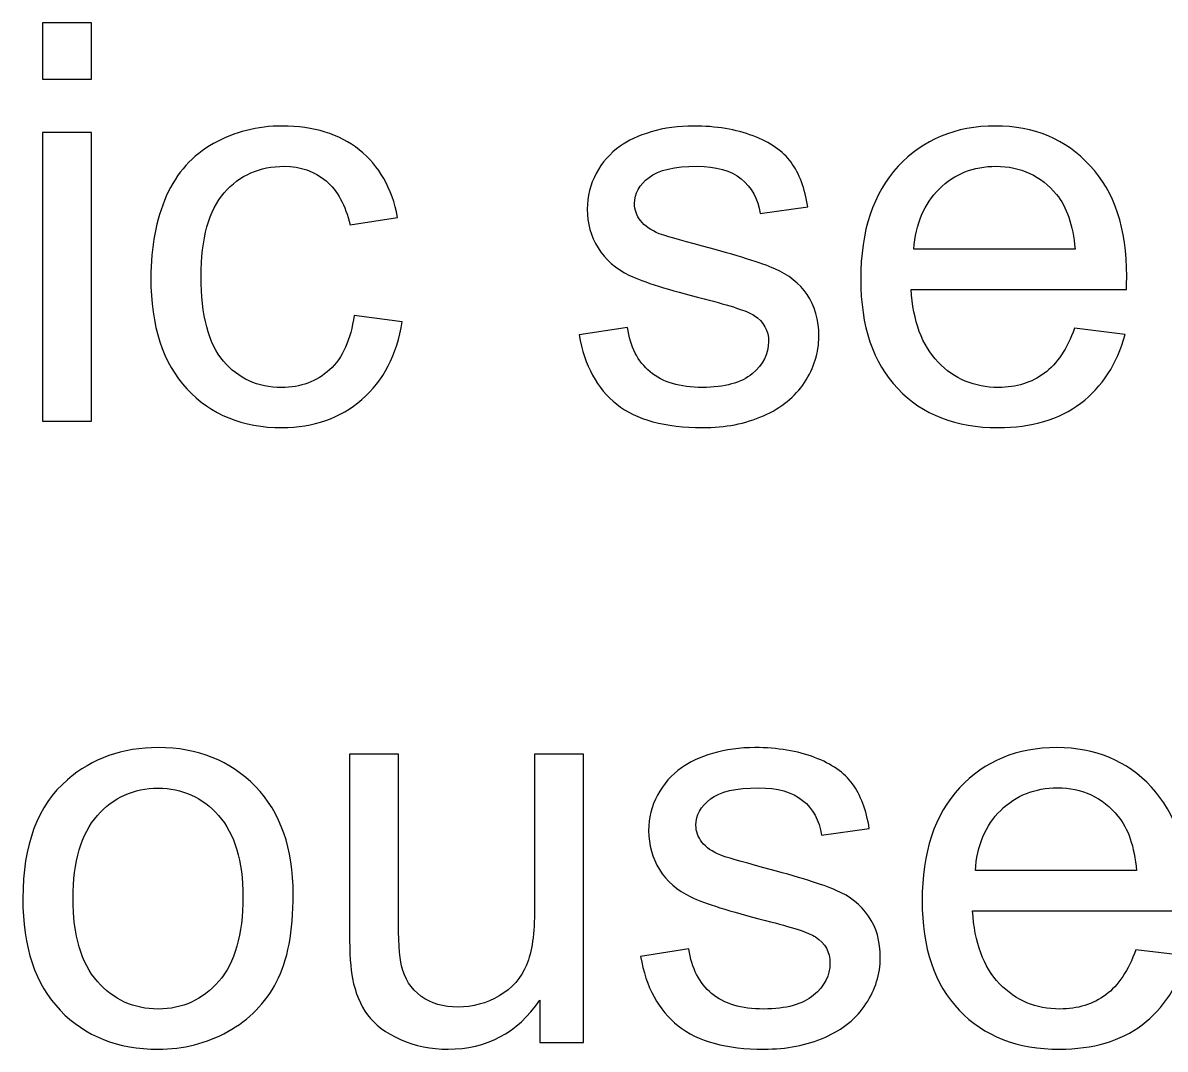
# Model space of a CAD drawing. Header units: inches. Extents: x -3.1 to 14.9, y -9.8 to 5.5.
# Drawn here: x -1.0227 to -0.6807, y 4.3035 to 4.6109 of the extents above; entities that cross this region are included whole.
import ezdxf

# ---------------------------------------------------------------- set-up
doc = ezdxf.new("R2010")
doc.units = ezdxf.units.IN
doc.header["$MEASUREMENT"] = 0
doc.layers.add('Layer 1', color=7, linetype='Continuous')

msp = doc.modelspace()

# ---------------------------------------------------------------- linework, layer by layer
at = {"layer": 'Layer 1', "color": 250}
for points, knots in [([(-1.01689, 4.59406), (-1.01689, 4.59406), (-1.01689, 4.61092), (-1.01689, 4.61092), (-1.01689, 4.61092), (-1.01689, 4.61092), (-1.00223, 4.61092), (-1.00223, 4.61092), (-1.00223, 4.61092), (-1.00223, 4.61092), (-1.00223, 4.59406), (-1.00223, 4.59406), (-1.00223, 4.59406), (-1.00223, 4.59406), (-1.01689, 4.59406), (-1.01689, 4.59406)], [0, 0, 0, 0, 0.2, 0.2, 0.2, 0.2, 0.4, 0.4, 0.4, 0.4, 0.6, 0.6, 0.6, 0.6, 1, 1, 1, 1]), ([(-1.01689, 4.49162), (-1.01689, 4.49162), (-1.01689, 4.57804), (-1.01689, 4.57804), (-1.01689, 4.57804), (-1.01689, 4.57804), (-1.00223, 4.57804), (-1.00223, 4.57804), (-1.00223, 4.57804), (-1.00223, 4.57804), (-1.00223, 4.49162), (-1.00223, 4.49162), (-1.00223, 4.49162), (-1.00223, 4.49162), (-1.01689, 4.49162), (-1.01689, 4.49162)], [0, 0, 0, 0, 0.2, 0.2, 0.2, 0.2, 0.4, 0.4, 0.4, 0.4, 0.6, 0.6, 0.6, 0.6, 1, 1, 1, 1]), ([(-0.92353, 4.52328), (-0.92353, 4.52328), (-0.90915, 4.52139), (-0.90915, 4.52139), (-0.90915, 4.52139), (-0.9107, 4.51148), (-0.91473, 4.5037), (-0.92123, 4.49809), (-0.92123, 4.49809), (-0.9277, 4.49248), (-0.93567, 4.48967), (-0.94511, 4.48967), (-0.94511, 4.48967), (-0.95692, 4.48967), (-0.96645, 4.49354), (-0.97361, 4.50126), (-0.97361, 4.50126), (-0.98081, 4.50898), (-0.98442, 4.52006), (-0.98442, 4.53451), (-0.98442, 4.53451), (-0.98442, 4.54384), (-0.98287, 4.55201), (-0.97978, 4.55901), (-0.97978, 4.55901), (-0.97667, 4.56601), (-0.97198, 4.57126), (-0.96564, 4.57476), (-0.96564, 4.57476), (-0.95934, 4.57826), (-0.95245, 4.58001), (-0.94503, 4.58001), (-0.94503, 4.58001), (-0.93565, 4.58001), (-0.92795, 4.57762), (-0.922, 4.57287), (-0.922, 4.57287), (-0.91603, 4.56812), (-0.9122, 4.56139), (-0.9105, 4.55265), (-0.9105, 4.55265), (-0.9105, 4.55265), (-0.92476, 4.55045), (-0.92476, 4.55045), (-0.92476, 4.55045), (-0.92612, 4.55626), (-0.9285, 4.56062), (-0.93195, 4.56356), (-0.93195, 4.56356), (-0.93539, 4.56648), (-0.93956, 4.56795), (-0.94445, 4.56795), (-0.94445, 4.56795), (-0.95184, 4.56795), (-0.95784, 4.56531), (-0.96245, 4.56001), (-0.96245, 4.56001), (-0.96706, 4.55473), (-0.96937, 4.54637), (-0.96937, 4.53493), (-0.96937, 4.53493), (-0.96937, 4.52331), (-0.96714, 4.51487), (-0.96267, 4.50959), (-0.96267, 4.50959), (-0.95823, 4.50434), (-0.95242, 4.5017), (-0.94526, 4.5017), (-0.94526, 4.5017), (-0.9395, 4.5017), (-0.93473, 4.50348), (-0.93087, 4.50701), (-0.93087, 4.50701), (-0.927, 4.51054), (-0.92456, 4.51595), (-0.92353, 4.52328)], [0, 0, 0, 0, 0.05, 0.05, 0.05, 0.05, 0.1, 0.1, 0.1, 0.1, 0.15, 0.15, 0.15, 0.15, 0.2, 0.2, 0.2, 0.2, 0.25, 0.25, 0.25, 0.25, 0.3, 0.3, 0.3, 0.3, 0.35, 0.35, 0.35, 0.35, 0.4, 0.4, 0.4, 0.4, 0.45, 0.45, 0.45, 0.45, 0.5, 0.5, 0.5, 0.5, 0.55, 0.55, 0.55, 0.55, 0.6, 0.6, 0.6, 0.6, 0.65, 0.65, 0.65, 0.65, 0.7, 0.7, 0.7, 0.7, 0.75, 0.75, 0.75, 0.75, 0.8, 0.8, 0.8, 0.8, 0.85, 0.85, 0.85, 0.85, 0.9, 0.9, 0.9, 0.9, 1, 1, 1, 1]), ([(-0.85614, 4.51743), (-0.85614, 4.51743), (-0.84167, 4.5197), (-0.84167, 4.5197), (-0.84167, 4.5197), (-0.84086, 4.5139), (-0.83859, 4.50945), (-0.83486, 4.50634), (-0.83486, 4.50634), (-0.83117, 4.50326), (-0.82597, 4.5017), (-0.81928, 4.5017), (-0.81928, 4.5017), (-0.81256, 4.5017), (-0.80756, 4.50309), (-0.80431, 4.50581), (-0.80431, 4.50581), (-0.80106, 4.50856), (-0.79942, 4.51178), (-0.79942, 4.51545), (-0.79942, 4.51545), (-0.79942, 4.51878), (-0.80086, 4.52137), (-0.80375, 4.52328), (-0.80375, 4.52328), (-0.80575, 4.52459), (-0.81075, 4.52623), (-0.81872, 4.52823), (-0.81872, 4.52823), (-0.82944, 4.53095), (-0.83692, 4.53328), (-0.84106, 4.53528), (-0.84106, 4.53528), (-0.8452, 4.53726), (-0.84836, 4.54001), (-0.8505, 4.54351), (-0.8505, 4.54351), (-0.85264, 4.54701), (-0.85372, 4.55087), (-0.85372, 4.55509), (-0.85372, 4.55509), (-0.85372, 4.55895), (-0.85283, 4.56251), (-0.85106, 4.56578), (-0.85106, 4.56578), (-0.84931, 4.56909), (-0.84689, 4.57181), (-0.84386, 4.57398), (-0.84386, 4.57398), (-0.84159, 4.57565), (-0.83847, 4.57709), (-0.83456, 4.57826), (-0.83456, 4.57826), (-0.83061, 4.57942), (-0.82639, 4.58001), (-0.82189, 4.58001), (-0.82189, 4.58001), (-0.81511, 4.58001), (-0.80917, 4.57901), (-0.80403, 4.57706), (-0.80403, 4.57706), (-0.79889, 4.57512), (-0.79511, 4.57248), (-0.79267, 4.56915), (-0.79267, 4.56915), (-0.79022, 4.56578), (-0.78856, 4.56134), (-0.78764, 4.55576), (-0.78764, 4.55576), (-0.78764, 4.55576), (-0.80194, 4.55378), (-0.80194, 4.55378), (-0.80194, 4.55378), (-0.80261, 4.55823), (-0.8045, 4.5617), (-0.80761, 4.5642), (-0.80761, 4.5642), (-0.81072, 4.5667), (-0.81514, 4.56795), (-0.82083, 4.56795), (-0.82083, 4.56795), (-0.82756, 4.56795), (-0.83236, 4.56684), (-0.83522, 4.56462), (-0.83522, 4.56462), (-0.83811, 4.56239), (-0.83956, 4.55978), (-0.83956, 4.55681), (-0.83956, 4.55681), (-0.83956, 4.55489), (-0.83894, 4.5532), (-0.83775, 4.55167), (-0.83775, 4.55167), (-0.83656, 4.55009), (-0.8347, 4.54881), (-0.83214, 4.54776), (-0.83214, 4.54776), (-0.83067, 4.54723), (-0.82636, 4.54598), (-0.8192, 4.54404), (-0.8192, 4.54404), (-0.80883, 4.54126), (-0.80161, 4.53901), (-0.79753, 4.53723), (-0.79753, 4.53723), (-0.79342, 4.53548), (-0.7902, 4.53289), (-0.78786, 4.52954), (-0.78786, 4.52954), (-0.78553, 4.52617), (-0.78436, 4.52201), (-0.78436, 4.51701), (-0.78436, 4.51701), (-0.78436, 4.51212), (-0.78581, 4.50754), (-0.78864, 4.5032), (-0.78864, 4.5032), (-0.7915, 4.4989), (-0.79561, 4.49556), (-0.80098, 4.4932), (-0.80098, 4.4932), (-0.80633, 4.49084), (-0.81242, 4.48967), (-0.8192, 4.48967), (-0.8192, 4.48967), (-0.83044, 4.48967), (-0.839, 4.49201), (-0.84489, 4.49667), (-0.84489, 4.49667), (-0.85078, 4.50134), (-0.85453, 4.50826), (-0.85614, 4.51743)], [0, 0, 0, 0, 0.029412, 0.029412, 0.029412, 0.029412, 0.058824, 0.058824, 0.058824, 0.058824, 0.088235, 0.088235, 0.088235, 0.088235, 0.117647, 0.117647, 0.117647, 0.117647, 0.147059, 0.147059, 0.147059, 0.147059, 0.176471, 0.176471, 0.176471, 0.176471, 0.205882, 0.205882, 0.205882, 0.205882, 0.235294, 0.235294, 0.235294, 0.235294, 0.264706, 0.264706, 0.264706, 0.264706, 0.294118, 0.294118, 0.294118, 0.294118, 0.323529, 0.323529, 0.323529, 0.323529, 0.352941, 0.352941, 0.352941, 0.352941, 0.382353, 0.382353, 0.382353, 0.382353, 0.411765, 0.411765, 0.411765, 0.411765, 0.441176, 0.441176, 0.441176, 0.441176, 0.470588, 0.470588, 0.470588, 0.470588, 0.5, 0.5, 0.5, 0.5, 0.529412, 0.529412, 0.529412, 0.529412, 0.558824, 0.558824, 0.558824, 0.558824, 0.588235, 0.588235, 0.588235, 0.588235, 0.617647, 0.617647, 0.617647, 0.617647, 0.647059, 0.647059, 0.647059, 0.647059, 0.676471, 0.676471, 0.676471, 0.676471, 0.705882, 0.705882, 0.705882, 0.705882, 0.735294, 0.735294, 0.735294, 0.735294, 0.764706, 0.764706, 0.764706, 0.764706, 0.794118, 0.794118, 0.794118, 0.794118, 0.823529, 0.823529, 0.823529, 0.823529, 0.852941, 0.852941, 0.852941, 0.852941, 0.882353, 0.882353, 0.882353, 0.882353, 0.911765, 0.911765, 0.911765, 0.911765, 0.941176, 0.941176, 0.941176, 0.941176, 1, 1, 1, 1]), ([(-0.70781, 4.51945), (-0.70781, 4.51945), (-0.69267, 4.51759), (-0.69267, 4.51759), (-0.69267, 4.51759), (-0.69506, 4.50873), (-0.69947, 4.50187), (-0.70592, 4.49698), (-0.70592, 4.49698), (-0.71239, 4.49212), (-0.72064, 4.48967), (-0.73067, 4.48967), (-0.73067, 4.48967), (-0.74331, 4.48967), (-0.75333, 4.49356), (-0.76072, 4.50134), (-0.76072, 4.50134), (-0.76814, 4.50912), (-0.77183, 4.52004), (-0.77183, 4.53409), (-0.77183, 4.53409), (-0.77183, 4.54865), (-0.76808, 4.55992), (-0.76061, 4.56795), (-0.76061, 4.56795), (-0.75311, 4.57598), (-0.74342, 4.58001), (-0.73147, 4.58001), (-0.73147, 4.58001), (-0.71992, 4.58001), (-0.71047, 4.57606), (-0.70317, 4.5682), (-0.70317, 4.5682), (-0.69583, 4.56034), (-0.69217, 4.54926), (-0.69217, 4.53501), (-0.69217, 4.53501), (-0.69217, 4.53412), (-0.6922, 4.53281), (-0.69225, 4.53109), (-0.69225, 4.53109), (-0.69225, 4.53109), (-0.7567, 4.53109), (-0.7567, 4.53109), (-0.7567, 4.53109), (-0.75617, 4.52159), (-0.75347, 4.51431), (-0.74864, 4.50928), (-0.74864, 4.50928), (-0.74381, 4.50423), (-0.73781, 4.5017), (-0.73058, 4.5017), (-0.73058, 4.5017), (-0.72522, 4.5017), (-0.72064, 4.50312), (-0.71683, 4.50595), (-0.71683, 4.50595), (-0.71303, 4.50876), (-0.71003, 4.51326), (-0.70781, 4.51945)], [0, 0, 0, 0, 0.0625, 0.0625, 0.0625, 0.0625, 0.125, 0.125, 0.125, 0.125, 0.1875, 0.1875, 0.1875, 0.1875, 0.25, 0.25, 0.25, 0.25, 0.3125, 0.3125, 0.3125, 0.3125, 0.375, 0.375, 0.375, 0.375, 0.4375, 0.4375, 0.4375, 0.4375, 0.5, 0.5, 0.5, 0.5, 0.5625, 0.5625, 0.5625, 0.5625, 0.625, 0.625, 0.625, 0.625, 0.6875, 0.6875, 0.6875, 0.6875, 0.75, 0.75, 0.75, 0.75, 0.8125, 0.8125, 0.8125, 0.8125, 0.875, 0.875, 0.875, 0.875, 1, 1, 1, 1]), ([(-0.75589, 4.54315), (-0.75589, 4.54315), (-0.70764, 4.54315), (-0.70764, 4.54315), (-0.70764, 4.54315), (-0.70828, 4.55039), (-0.71014, 4.55587), (-0.71317, 4.55948), (-0.71317, 4.55948), (-0.71783, 4.56512), (-0.72389, 4.56795), (-0.73131, 4.56795), (-0.73131, 4.56795), (-0.73803, 4.56795), (-0.7437, 4.5657), (-0.74828, 4.5612), (-0.74828, 4.5612), (-0.75286, 4.5567), (-0.75539, 4.55067), (-0.75589, 4.54315)], [0, 0, 0, 0, 0.166667, 0.166667, 0.166667, 0.166667, 0.333333, 0.333333, 0.333333, 0.333333, 0.5, 0.5, 0.5, 0.5, 0.666667, 0.666667, 0.666667, 0.666667, 1, 1, 1, 1]), ([(-1.02275, 4.34865), (-1.02275, 4.36465), (-1.0183, 4.37651), (-1.00939, 4.3842), (-1.00939, 4.3842), (-1.00197, 4.39059), (-0.99291, 4.39381), (-0.98222, 4.39381), (-0.98222, 4.39381), (-0.97033, 4.39381), (-0.96061, 4.38993), (-0.95308, 4.38212), (-0.95308, 4.38212), (-0.94553, 4.37434), (-0.94178, 4.36359), (-0.94178, 4.34987), (-0.94178, 4.34987), (-0.94178, 4.33873), (-0.94344, 4.32998), (-0.94678, 4.32362), (-0.94678, 4.32362), (-0.95011, 4.31723), (-0.95497, 4.31229), (-0.96133, 4.30876), (-0.96133, 4.30876), (-0.96772, 4.30523), (-0.97467, 4.30348), (-0.98222, 4.30348), (-0.98222, 4.30348), (-0.9943, 4.30348), (-1.00408, 4.30734), (-1.01156, 4.31512), (-1.01156, 4.31512), (-1.01903, 4.32287), (-1.02275, 4.33404), (-1.02275, 4.34865)], [0, 0, 0, 0, 0.1, 0.1, 0.1, 0.1, 0.2, 0.2, 0.2, 0.2, 0.3, 0.3, 0.3, 0.3, 0.4, 0.4, 0.4, 0.4, 0.5, 0.5, 0.5, 0.5, 0.6, 0.6, 0.6, 0.6, 0.7, 0.7, 0.7, 0.7, 0.8, 0.8, 0.8, 0.8, 1, 1, 1, 1]), ([(-0.83775, 4.33123), (-0.83775, 4.33123), (-0.82328, 4.33351), (-0.82328, 4.33351), (-0.82328, 4.33351), (-0.82247, 4.3277), (-0.8202, 4.32326), (-0.81647, 4.32015), (-0.81647, 4.32015), (-0.81278, 4.31706), (-0.80758, 4.31551), (-0.80089, 4.31551), (-0.80089, 4.31551), (-0.79417, 4.31551), (-0.78917, 4.3169), (-0.78592, 4.31962), (-0.78592, 4.31962), (-0.78267, 4.32237), (-0.78103, 4.32559), (-0.78103, 4.32926), (-0.78103, 4.32926), (-0.78103, 4.33259), (-0.78247, 4.33517), (-0.78536, 4.33709), (-0.78536, 4.33709), (-0.78736, 4.3384), (-0.79236, 4.34004), (-0.80033, 4.34204), (-0.80033, 4.34204), (-0.81106, 4.34476), (-0.81853, 4.34709), (-0.82267, 4.34909), (-0.82267, 4.34909), (-0.82681, 4.35106), (-0.82997, 4.35381), (-0.83211, 4.35731), (-0.83211, 4.35731), (-0.83425, 4.36081), (-0.83533, 4.36467), (-0.83533, 4.3689), (-0.83533, 4.3689), (-0.83533, 4.37276), (-0.83444, 4.37631), (-0.83267, 4.37959), (-0.83267, 4.37959), (-0.83092, 4.3829), (-0.8285, 4.38562), (-0.82547, 4.38779), (-0.82547, 4.38779), (-0.8232, 4.38945), (-0.82008, 4.3909), (-0.81617, 4.39206), (-0.81617, 4.39206), (-0.81222, 4.39323), (-0.808, 4.39381), (-0.8035, 4.39381), (-0.8035, 4.39381), (-0.79672, 4.39381), (-0.79078, 4.39281), (-0.78564, 4.39087), (-0.78564, 4.39087), (-0.7805, 4.38893), (-0.77672, 4.38629), (-0.77428, 4.38295), (-0.77428, 4.38295), (-0.77183, 4.37959), (-0.77017, 4.37515), (-0.76925, 4.36956), (-0.76925, 4.36956), (-0.76925, 4.36956), (-0.78356, 4.36759), (-0.78356, 4.36759), (-0.78356, 4.36759), (-0.78422, 4.37204), (-0.78611, 4.37551), (-0.78922, 4.37801), (-0.78922, 4.37801), (-0.79233, 4.38051), (-0.79675, 4.38176), (-0.80244, 4.38176), (-0.80244, 4.38176), (-0.80917, 4.38176), (-0.81397, 4.38065), (-0.81683, 4.37843), (-0.81683, 4.37843), (-0.81972, 4.3762), (-0.82117, 4.37359), (-0.82117, 4.37062), (-0.82117, 4.37062), (-0.82117, 4.3687), (-0.82056, 4.36701), (-0.81936, 4.36548), (-0.81936, 4.36548), (-0.81817, 4.3639), (-0.81631, 4.36262), (-0.81375, 4.36156), (-0.81375, 4.36156), (-0.81228, 4.36104), (-0.80797, 4.35979), (-0.80081, 4.35784), (-0.80081, 4.35784), (-0.79044, 4.35506), (-0.78322, 4.35281), (-0.77914, 4.35104), (-0.77914, 4.35104), (-0.77503, 4.34929), (-0.77181, 4.3467), (-0.76947, 4.34334), (-0.76947, 4.34334), (-0.76714, 4.33998), (-0.76597, 4.33581), (-0.76597, 4.33081), (-0.76597, 4.33081), (-0.76597, 4.32593), (-0.76742, 4.32134), (-0.77025, 4.31701), (-0.77025, 4.31701), (-0.77311, 4.3127), (-0.77722, 4.30937), (-0.78259, 4.30701), (-0.78259, 4.30701), (-0.78794, 4.30465), (-0.79403, 4.30348), (-0.80081, 4.30348), (-0.80081, 4.30348), (-0.81206, 4.30348), (-0.82061, 4.30581), (-0.8265, 4.31048), (-0.8265, 4.31048), (-0.83239, 4.31515), (-0.83614, 4.32206), (-0.83775, 4.33123)], [0, 0, 0, 0, 0.029412, 0.029412, 0.029412, 0.029412, 0.058824, 0.058824, 0.058824, 0.058824, 0.088235, 0.088235, 0.088235, 0.088235, 0.117647, 0.117647, 0.117647, 0.117647, 0.147059, 0.147059, 0.147059, 0.147059, 0.176471, 0.176471, 0.176471, 0.176471, 0.205882, 0.205882, 0.205882, 0.205882, 0.235294, 0.235294, 0.235294, 0.235294, 0.264706, 0.264706, 0.264706, 0.264706, 0.294118, 0.294118, 0.294118, 0.294118, 0.323529, 0.323529, 0.323529, 0.323529, 0.352941, 0.352941, 0.352941, 0.352941, 0.382353, 0.382353, 0.382353, 0.382353, 0.411765, 0.411765, 0.411765, 0.411765, 0.441176, 0.441176, 0.441176, 0.441176, 0.470588, 0.470588, 0.470588, 0.470588, 0.5, 0.5, 0.5, 0.5, 0.529412, 0.529412, 0.529412, 0.529412, 0.558824, 0.558824, 0.558824, 0.558824, 0.588235, 0.588235, 0.588235, 0.588235, 0.617647, 0.617647, 0.617647, 0.617647, 0.647059, 0.647059, 0.647059, 0.647059, 0.676471, 0.676471, 0.676471, 0.676471, 0.705882, 0.705882, 0.705882, 0.705882, 0.735294, 0.735294, 0.735294, 0.735294, 0.764706, 0.764706, 0.764706, 0.764706, 0.794118, 0.794118, 0.794118, 0.794118, 0.823529, 0.823529, 0.823529, 0.823529, 0.852941, 0.852941, 0.852941, 0.852941, 0.882353, 0.882353, 0.882353, 0.882353, 0.911765, 0.911765, 0.911765, 0.911765, 0.941176, 0.941176, 0.941176, 0.941176, 1, 1, 1, 1]), ([(-0.68942, 4.33326), (-0.68942, 4.33326), (-0.67428, 4.3314), (-0.67428, 4.3314), (-0.67428, 4.3314), (-0.67667, 4.32254), (-0.68108, 4.31567), (-0.68753, 4.31079), (-0.68753, 4.31079), (-0.694, 4.30593), (-0.70225, 4.30348), (-0.71228, 4.30348), (-0.71228, 4.30348), (-0.72492, 4.30348), (-0.73494, 4.30737), (-0.74233, 4.31515), (-0.74233, 4.31515), (-0.74975, 4.32293), (-0.75344, 4.33384), (-0.75344, 4.3479), (-0.75344, 4.3479), (-0.75344, 4.36245), (-0.74969, 4.37373), (-0.74222, 4.38176), (-0.74222, 4.38176), (-0.73472, 4.38979), (-0.72503, 4.39381), (-0.71308, 4.39381), (-0.71308, 4.39381), (-0.70153, 4.39381), (-0.69208, 4.38987), (-0.68478, 4.38201), (-0.68478, 4.38201), (-0.67744, 4.37415), (-0.67378, 4.36306), (-0.67378, 4.34881), (-0.67378, 4.34881), (-0.67378, 4.34793), (-0.67381, 4.34662), (-0.67386, 4.3449), (-0.67386, 4.3449), (-0.67386, 4.3449), (-0.73831, 4.3449), (-0.73831, 4.3449), (-0.73831, 4.3449), (-0.73778, 4.3354), (-0.73508, 4.32812), (-0.73025, 4.32309), (-0.73025, 4.32309), (-0.72542, 4.31804), (-0.71942, 4.31551), (-0.71219, 4.31551), (-0.71219, 4.31551), (-0.70683, 4.31551), (-0.70225, 4.31693), (-0.69844, 4.31976), (-0.69844, 4.31976), (-0.69464, 4.32256), (-0.69164, 4.32706), (-0.68942, 4.33326)], [0, 0, 0, 0, 0.0625, 0.0625, 0.0625, 0.0625, 0.125, 0.125, 0.125, 0.125, 0.1875, 0.1875, 0.1875, 0.1875, 0.25, 0.25, 0.25, 0.25, 0.3125, 0.3125, 0.3125, 0.3125, 0.375, 0.375, 0.375, 0.375, 0.4375, 0.4375, 0.4375, 0.4375, 0.5, 0.5, 0.5, 0.5, 0.5625, 0.5625, 0.5625, 0.5625, 0.625, 0.625, 0.625, 0.625, 0.6875, 0.6875, 0.6875, 0.6875, 0.75, 0.75, 0.75, 0.75, 0.8125, 0.8125, 0.8125, 0.8125, 0.875, 0.875, 0.875, 0.875, 1, 1, 1, 1]), ([(-0.86794, 4.30543), (-0.86794, 4.30543), (-0.86794, 4.31812), (-0.86794, 4.31812), (-0.86794, 4.31812), (-0.87469, 4.30834), (-0.88383, 4.30348), (-0.89539, 4.30348), (-0.89539, 4.30348), (-0.90047, 4.30348), (-0.90525, 4.30445), (-0.90967, 4.3064), (-0.90967, 4.3064), (-0.91408, 4.30834), (-0.91736, 4.31081), (-0.9195, 4.31376), (-0.9195, 4.31376), (-0.92167, 4.31673), (-0.92317, 4.32034), (-0.92403, 4.32462), (-0.92403, 4.32462), (-0.92461, 4.32751), (-0.92492, 4.33206), (-0.92492, 4.33831), (-0.92492, 4.33831), (-0.92492, 4.33831), (-0.92492, 4.39184), (-0.92492, 4.39184), (-0.92492, 4.39184), (-0.92492, 4.39184), (-0.91028, 4.39184), (-0.91028, 4.39184), (-0.91028, 4.39184), (-0.91028, 4.39184), (-0.91028, 4.34393), (-0.91028, 4.34393), (-0.91028, 4.34393), (-0.91028, 4.33626), (-0.90997, 4.33112), (-0.90939, 4.32845), (-0.90939, 4.32845), (-0.90844, 4.32459), (-0.9065, 4.32159), (-0.90353, 4.31937), (-0.90353, 4.31937), (-0.90053, 4.31717), (-0.89683, 4.31609), (-0.89244, 4.31609), (-0.89244, 4.31609), (-0.88806, 4.31609), (-0.88394, 4.3172), (-0.88008, 4.31945), (-0.88008, 4.31945), (-0.87622, 4.3217), (-0.8735, 4.32479), (-0.87192, 4.32865), (-0.87192, 4.32865), (-0.87031, 4.33254), (-0.8695, 4.33817), (-0.8695, 4.34554), (-0.8695, 4.34554), (-0.8695, 4.34554), (-0.8695, 4.39184), (-0.8695, 4.39184), (-0.8695, 4.39184), (-0.8695, 4.39184), (-0.85486, 4.39184), (-0.85486, 4.39184), (-0.85486, 4.39184), (-0.85486, 4.39184), (-0.85486, 4.30543), (-0.85486, 4.30543), (-0.85486, 4.30543), (-0.85486, 4.30543), (-0.86794, 4.30543), (-0.86794, 4.30543)], [0, 0, 0, 0, 0.05, 0.05, 0.05, 0.05, 0.1, 0.1, 0.1, 0.1, 0.15, 0.15, 0.15, 0.15, 0.2, 0.2, 0.2, 0.2, 0.25, 0.25, 0.25, 0.25, 0.3, 0.3, 0.3, 0.3, 0.35, 0.35, 0.35, 0.35, 0.4, 0.4, 0.4, 0.4, 0.45, 0.45, 0.45, 0.45, 0.5, 0.5, 0.5, 0.5, 0.55, 0.55, 0.55, 0.55, 0.6, 0.6, 0.6, 0.6, 0.65, 0.65, 0.65, 0.65, 0.7, 0.7, 0.7, 0.7, 0.75, 0.75, 0.75, 0.75, 0.8, 0.8, 0.8, 0.8, 0.85, 0.85, 0.85, 0.85, 0.9, 0.9, 0.9, 0.9, 1, 1, 1, 1]), ([(-1.00769, 4.34865), (-1.00769, 4.33756), (-1.00528, 4.32929), (-1.00044, 4.32379), (-1.00044, 4.32379), (-0.99561, 4.31826), (-0.98953, 4.31551), (-0.98222, 4.31551), (-0.98222, 4.31551), (-0.97494, 4.31551), (-0.96889, 4.31829), (-0.96406, 4.32381), (-0.96406, 4.32381), (-0.95925, 4.32934), (-0.95683, 4.33779), (-0.95683, 4.34912), (-0.95683, 4.34912), (-0.95683, 4.35981), (-0.95925, 4.36793), (-0.96411, 4.37343), (-0.96411, 4.37343), (-0.96897, 4.37893), (-0.975, 4.38167), (-0.98222, 4.38167), (-0.98222, 4.38167), (-0.98953, 4.38167), (-0.99561, 4.37893), (-1.00044, 4.37345), (-1.00044, 4.37345), (-1.00528, 4.36798), (-1.00769, 4.3597), (-1.00769, 4.34865)], [0, 0, 0, 0, 0.111111, 0.111111, 0.111111, 0.111111, 0.222222, 0.222222, 0.222222, 0.222222, 0.333333, 0.333333, 0.333333, 0.333333, 0.444444, 0.444444, 0.444444, 0.444444, 0.555556, 0.555556, 0.555556, 0.555556, 0.666667, 0.666667, 0.666667, 0.666667, 0.777778, 0.777778, 0.777778, 0.777778, 1, 1, 1, 1]), ([(-0.7375, 4.35695), (-0.7375, 4.35695), (-0.68925, 4.35695), (-0.68925, 4.35695), (-0.68925, 4.35695), (-0.68989, 4.3642), (-0.69175, 4.36967), (-0.69478, 4.37329), (-0.69478, 4.37329), (-0.69944, 4.37893), (-0.7055, 4.38176), (-0.71292, 4.38176), (-0.71292, 4.38176), (-0.71964, 4.38176), (-0.72531, 4.37951), (-0.72989, 4.37501), (-0.72989, 4.37501), (-0.73447, 4.37051), (-0.737, 4.36448), (-0.7375, 4.35695)], [0, 0, 0, 0, 0.166667, 0.166667, 0.166667, 0.166667, 0.333333, 0.333333, 0.333333, 0.333333, 0.5, 0.5, 0.5, 0.5, 0.666667, 0.666667, 0.666667, 0.666667, 1, 1, 1, 1])]:
    msp.add_open_spline(points, degree=3, knots=knots, dxfattribs=at)

doc.saveas('drawing.dxf')
